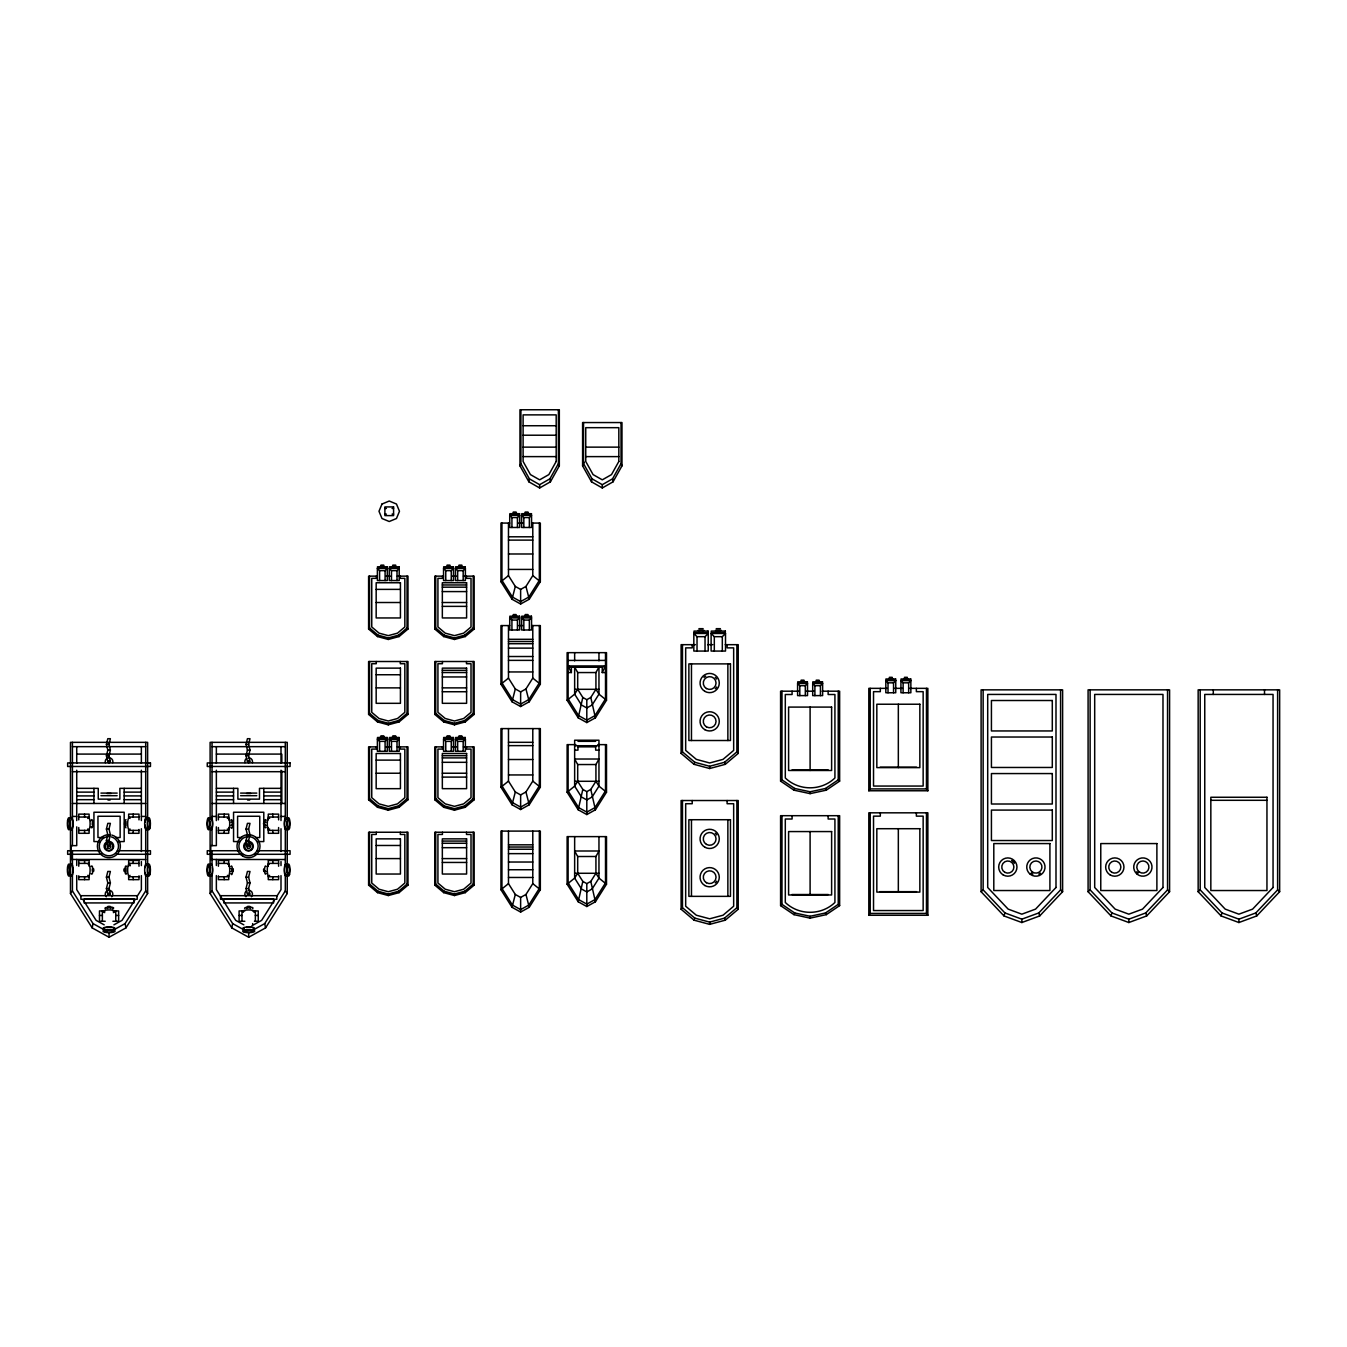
<?xml version="1.0" encoding="UTF-8"?>
<svg xmlns="http://www.w3.org/2000/svg" width="1347" height="1347" viewBox="0 0 1347 1347"><rect width="100%" height="100%" fill="white"/><g stroke="black" fill="none" stroke-linecap="round" stroke-linejoin="round"><path stroke-width="1.5" d="M92.303 824.852L92.303 822.579M92.303 871.206L92.303 868.933M93.027 869.657C93.718 865.936 94.273 873.529 93.061 870.852M231.987 870.65L230.994 871.677M528.883 481.822L519.959 465.86L519.959 409.757L559.325 409.757L559.325 465.86L550.418 481.822L539.642 487.968L528.883 481.822L529.388 478.842L520.902 463.637L520.902 409.757M591.518 481.822L582.594 465.86L582.594 422.554L621.977 422.554L621.977 465.86L613.053 481.822L602.294 487.968L591.518 481.822L592.04 478.842L583.537 463.637L583.537 422.554M574.647 667.034L574.647 694.16L581.483 705.003L586.804 707.95L592.124 705.003L598.96 694.16L598.96 667.034L574.647 667.034L577.695 672.557L577.695 689.31L582.813 697.46L578.2 717.816L586.804 722.581L595.425 717.816L606.504 700.255L606.504 652.655L567.121 652.655L567.121 700.255L578.2 717.816M606.504 792.221L598.96 786.143L595.93 781.294L595.93 764.54L598.96 759.018L574.647 759.018L577.695 764.54L577.695 781.294L582.813 789.426L578.2 809.783L586.804 814.565L595.425 809.783L606.504 792.221L606.504 744.638L597.782 744.638M606.504 884.204L598.96 878.109L595.93 873.277L595.93 856.507L598.96 851.001L574.647 851.001L577.695 856.507L577.695 873.277L582.813 881.409L578.2 901.766L586.804 906.531L595.425 901.766L606.504 884.204L606.504 836.622L567.121 836.622L567.121 884.204L578.2 901.766M147.631 874.59L147.631 893.482L125.928 927.898L109.056 937.243L92.185 927.898L93.027 923.604L72.418 890.906L72.418 874.136M287.248 874.59L287.248 893.482L265.561 927.898L248.673 937.243L231.802 927.898L232.644 923.604L212.035 890.906L212.035 874.136M531.61 523.074L540.332 523.074L540.332 581.685L529.253 599.247L520.632 604.012L512.028 599.247L515.312 586.45L508.476 575.607L508.476 523.074M531.61 625.58L540.332 625.58L540.332 684.192L529.253 701.77L520.632 706.535L512.028 701.77L515.312 688.957L508.476 678.113L508.476 625.58M512.028 804.765L500.949 787.204L500.949 728.592L540.332 728.592L540.332 787.204L529.253 804.765L520.632 809.53L512.028 804.765L515.312 791.969L508.476 781.125L508.476 728.592M512.028 907.289L500.949 889.71L500.949 831.099L540.332 831.099L540.332 889.71L529.253 907.289L520.632 912.054L512.028 907.289L515.312 894.475L508.476 883.632L508.476 831.099M124.699 870.852C123.486 873.529 124.042 865.936 124.732 869.657M231.92 824.852L230.994 825.324M265.073 822.579L266.016 822.108M106.413 744.386L107.811 738.695L110.387 738.695L108.989 744.386L110.387 750.094L108.989 755.802L110.387 761.51L107.811 761.51L106.413 755.802L107.811 750.094L106.413 744.386L108.989 744.386M106.413 829.078L107.811 823.371L110.387 823.371L108.989 829.078L110.387 834.786L108.989 840.494L110.387 846.185L107.811 846.185L106.413 840.494L107.811 834.786L106.413 829.078L108.989 829.078M106.413 877.166L107.811 871.458L110.387 871.458L108.989 877.166L110.387 882.874L108.989 888.582L110.387 894.29L107.811 894.29L106.413 888.582L107.811 882.874L106.413 877.166L108.989 877.166M246.03 744.386L247.427 738.695L250.003 738.695L248.606 744.386L250.003 750.094L248.606 755.802L250.003 761.51L247.427 761.51L246.03 755.802L247.427 750.094L246.03 744.386L248.606 744.386M246.03 829.078L247.427 823.371L250.003 823.371L248.606 829.078L250.003 834.786L248.606 840.494L250.003 846.185L247.427 846.185L246.03 840.494L247.427 834.786L246.03 829.078L248.606 829.078M246.03 877.166L247.427 871.458L250.003 871.458L248.606 877.166L250.003 882.874L248.606 888.582L250.003 894.29L247.427 894.29L246.03 888.582L247.427 882.874L246.03 877.166L248.606 877.166M1004.02 915.943L981.104 891.714L981.104 689.849L1062.615 689.849L1062.615 891.714L1039.682 915.943L1021.851 922.527L1004.02 915.943L1004.913 912.929L983.142 889.896L983.142 689.849M1111.006 915.943L1088.09 891.714L1088.09 689.849L1169.583 689.849L1169.583 891.714L1146.667 915.943L1128.837 922.527L1111.006 915.943L1111.898 912.929L1090.127 889.896L1090.127 689.849M1221.072 915.943L1198.157 891.714L1198.157 689.849L1279.65 689.849L1279.65 891.714L1256.734 915.943L1238.903 922.527L1221.072 915.943L1221.965 912.929L1200.194 889.896L1200.194 689.849M124.631 824.835L124.631 822.596M230.994 822.108L231.92 822.579M230.994 868.461L231.987 869.472M266.016 825.324L265.073 824.852M266.016 871.677L265.022 870.65M397.298 576.146L407.989 576.146L407.989 629.032L399.066 636.559L388.29 639.455L377.53 636.559L378.036 635.161L369.549 627.988L369.549 576.146M377.53 721.925L368.607 714.398L368.607 661.512L407.989 661.512L407.989 714.398L399.066 721.925L388.29 724.821L377.53 721.925L378.036 720.51L369.549 713.354L369.549 661.512M397.298 746.878L407.989 746.878L407.989 799.764L399.066 807.291L388.29 810.187L377.53 807.291L378.036 805.876L369.549 798.704L369.549 746.878M463.469 576.146L474.161 576.146L474.161 629.032L465.237 636.559L454.461 639.455L443.702 636.559L444.207 635.161L435.721 627.988L435.721 576.146M377.53 892.64L368.607 885.114L368.607 832.244L407.989 832.244L407.989 885.114L399.066 892.64L388.29 895.536L377.53 892.64L378.036 891.243L369.549 884.07L369.549 832.244M443.702 721.925L434.778 714.398L434.778 661.512L474.161 661.512L474.161 714.398L465.237 721.925L454.461 724.821L443.702 721.925L444.207 720.51L435.721 713.354L435.721 661.512M463.469 746.878L474.161 746.878L474.161 799.764L465.237 807.291L454.461 810.187L443.702 807.291L444.207 805.876L435.721 798.704L435.721 746.878M443.702 892.64L434.778 885.114L434.778 832.244L474.161 832.244L474.161 885.114L465.237 892.64L454.461 895.536L443.702 892.64L444.207 891.243L435.721 884.07L435.721 832.244M725.208 644.674L738.223 644.674L738.223 753.394L725.292 764.321L709.667 768.514L694.042 764.321L694.783 762.284L682.474 751.879L682.474 644.674M694.042 920.169L681.111 909.242L681.111 800.522L738.223 800.522L738.223 909.242L725.292 920.169L709.667 924.362L694.042 920.169L694.783 918.115L682.474 907.726L682.474 800.522M519.959 465.86L520.902 463.637M582.594 465.86L584.16 462.156M798.906 691.196L780.587 691.196L780.587 781.125L793.955 790.167L794.73 788.483L810.103 791.783L825.492 788.483L838.238 779.879L838.238 691.196M793.955 914.647L810.103 918.132L826.267 914.647L839.636 905.622L839.636 815.693L780.587 815.693L780.587 905.622L793.955 914.647L794.73 912.963L810.103 916.28L825.492 912.963L838.238 904.359L838.238 815.693M605.51 672.557L602.244 672.557L605.51 665.94L568.114 665.94L571.381 672.557L568.114 672.557M606.504 700.255L598.96 694.16L595.93 689.31L595.93 672.557L598.96 667.034M529.388 478.842L539.642 484.684L549.896 478.842L558.399 463.637L558.399 409.757M592.04 478.842L602.294 484.684L612.548 478.842L621.034 463.637L621.034 422.554M93.212 822.343L93.212 825.088M577.695 689.31L574.647 694.16L567.121 700.255M577.695 781.294L574.647 786.143L567.121 792.221L578.2 809.783M577.695 873.277L574.647 878.109L567.121 884.204M134.919 899.897L122.021 920.355L113.923 924.833M137.074 896.479L141.368 889.66L141.368 875.617M114.394 929.514L125.086 923.604L145.695 890.906L145.695 874.355M274.552 899.897L261.638 920.355L251.923 925.743M276.691 896.479L281.001 889.66L281.001 875.617M254.027 929.514L264.702 923.604L285.311 890.906L285.311 874.355M515.312 586.45L520.632 589.397L525.953 586.45L532.789 575.607L532.789 523.074M515.312 688.957L520.632 691.903L525.953 688.957L532.789 678.113L532.789 625.58M515.312 791.969L520.632 794.915L525.953 791.969L532.789 781.125L532.789 728.592M582.813 697.46L586.804 699.665L590.794 697.46L595.93 689.31M582.813 789.426L586.804 791.632L590.794 789.426L595.93 781.294M515.312 894.475L520.632 897.422L525.953 894.475L532.789 883.632L532.789 831.099M582.813 881.409L586.804 883.615L590.794 881.409L595.93 873.277M92.185 927.898L70.482 893.482L72.418 890.906M231.802 927.898L210.115 893.482L212.035 890.906M512.028 599.247L500.949 581.685L508.476 575.607M512.028 701.77L500.949 684.192L508.476 678.113M500.949 787.204L508.476 781.125M500.949 889.71L508.476 883.632M909.545 688.351L927.864 688.351L927.864 790.773L868.815 790.773L870.213 788.921L870.213 688.351M868.815 915.27L868.815 812.83L927.864 812.83L927.864 915.27L868.815 915.27L870.213 913.418L870.213 812.83M377.53 636.559L368.607 629.032L369.549 627.988M443.702 636.559L434.778 629.032L435.721 627.988M368.607 714.398L369.549 713.354M434.778 714.398L435.721 713.354M377.53 807.291L368.607 799.764L369.549 798.704M443.702 807.291L434.778 799.764L435.721 798.704M368.607 885.114L369.549 884.07M434.778 885.114L435.721 884.07M694.042 764.321L681.111 753.394L682.474 751.879M681.111 909.242L682.474 907.726M1004.913 912.929L1021.851 919.176L1038.806 912.929L1060.577 889.896L1060.577 689.849M1111.898 912.929L1128.837 919.176L1145.775 912.929L1167.546 889.896L1167.546 689.849M1221.965 912.929L1238.903 919.176L1255.842 912.929L1277.613 889.896L1277.613 689.849M385.09 580.557L385.09 570.64L387.296 568.434L377.379 568.434L377.379 580.557L387.296 580.557L387.296 568.434M397.011 580.557L397.011 570.64L399.217 568.434L389.283 568.434L389.283 580.557L399.217 580.557L399.217 568.434M451.262 580.557L451.262 570.64L453.468 568.434L443.55 568.434L443.55 580.557L453.468 580.557L453.468 568.434M463.183 580.557L463.183 570.64L465.388 568.434L455.454 568.434L455.454 580.557L465.388 580.557L465.388 568.434M517.433 527.485L517.433 517.551L519.639 515.345L509.722 515.345L509.722 527.485L519.639 527.485L519.639 515.345M529.354 527.485L529.354 517.551L531.56 515.345L521.626 515.345L521.626 527.485L531.56 527.485L531.56 515.345M385.09 751.289L385.09 741.355L387.296 739.149L377.379 739.149L377.379 751.289L387.296 751.289L387.296 739.149M517.433 629.992L517.433 620.075L519.639 617.869L509.722 617.869L509.722 629.992L519.639 629.992L519.639 617.869M397.011 751.289L397.011 741.355L399.217 739.149L389.283 739.149L389.283 751.289L399.217 751.289L399.217 739.149M529.354 629.992L529.354 620.075L531.56 617.869L521.626 617.869L521.626 629.992L531.56 629.992L531.56 617.869M451.262 751.289L451.262 741.355L453.468 739.149L443.55 739.149L443.55 751.289L453.468 751.289L453.468 739.149M463.183 751.289L463.183 741.355L465.388 739.149L455.454 739.149L455.454 751.289L465.388 751.289L465.388 739.149M705.037 651.072L705.037 636.676L708.236 633.477L693.823 633.477L693.823 651.072L708.236 651.072L708.236 633.477M722.312 651.072L722.312 636.676L725.511 633.477L711.115 633.477L711.115 651.072L725.511 651.072L725.511 633.477M805.321 695.608L805.321 685.69L807.527 683.485L797.592 683.485L797.592 695.608L807.527 695.608L807.527 683.485M820.424 695.608L820.424 685.69L822.63 683.485L812.696 683.485L812.696 695.608L822.63 695.608L822.63 683.485M893.549 692.762L893.549 682.828L895.755 680.622L885.821 680.622L885.821 692.762L895.755 692.762L895.755 680.622M908.653 692.762L908.653 682.828L910.858 680.622L900.924 680.622L900.924 692.762L910.858 692.762L910.858 680.622M780.587 781.125L781.984 779.879L781.984 691.196M780.587 905.622L781.984 904.359L781.984 815.693M981.104 891.714L983.142 889.896M1088.09 891.714L1090.127 889.896M1198.157 891.714L1200.194 889.896M378.036 635.161L388.29 637.906L398.56 635.161L407.047 627.988L407.047 576.146M444.207 635.161L454.461 637.906L464.732 635.161L473.218 627.988L473.218 576.146M378.036 720.51L388.29 723.272L398.56 720.51L407.047 713.354L407.047 661.512M444.207 720.51L454.461 723.272L464.732 720.51L473.218 713.354L473.218 661.512M378.036 805.876L388.29 808.638L398.56 805.876L407.047 798.704L407.047 746.878M444.207 805.876L454.461 808.638L464.732 805.876L473.218 798.704L473.218 746.878M378.036 891.243L388.29 894.004L398.56 891.243L407.047 884.07L407.047 832.244M444.207 891.243L454.461 894.004L464.732 891.243L473.218 884.07L473.218 832.244M694.783 762.284L709.667 766.275L724.551 762.284L736.876 751.879L736.876 644.674M694.783 918.115L709.667 922.123L724.551 918.115L736.876 907.726L736.876 800.522M793.955 790.167L810.103 793.636L826.267 790.167L839.636 781.125L839.636 691.196L822.125 691.196M111.026 908.535L109.056 907.642L107.087 908.535M250.643 908.535L248.673 907.642L246.703 908.535M125.978 821.434L125.978 825.997M125.978 867.788L125.978 872.334M605.51 665.94L602.244 667.253L571.381 667.253L568.114 665.94M523.107 425.736L556.193 425.736M523.107 435.216L556.193 435.216M523.107 447.137L556.193 447.137M585.743 447.137L618.829 447.137M523.107 456.616L556.193 456.616M585.743 456.616L618.829 456.616M384.888 508.442L386.404 508.442M392.078 508.442L393.577 508.442M513.241 512.045L516.137 512.045M525.145 512.045L528.041 512.045M512.752 513.14L516.608 513.14M524.657 513.14L528.529 513.14M384.888 514.116L386.404 514.116M392.078 514.116L393.577 514.116M509.722 515.345L511.927 517.551L517.433 517.551M521.626 515.345L523.831 517.551L529.354 517.551M509.671 523.074L500.949 523.074L500.949 581.685M518.612 523.074L522.67 523.074M508.476 536.796L532.789 536.796M508.476 540.113L532.789 540.113M508.476 553.987L532.789 553.987M380.898 565.117L383.794 565.117M392.802 565.117L395.698 565.117M447.069 565.117L449.965 565.117M458.973 565.117L461.869 565.117M380.41 566.228L384.265 566.228M392.331 566.228L396.186 566.228M446.581 566.228L450.437 566.228M458.485 566.228L462.358 566.228M508.476 569.427L532.789 569.427M377.379 568.434L379.585 570.64L385.09 570.64M389.283 568.434L391.489 570.64L397.011 570.64M443.55 568.434L445.756 570.64L451.262 570.64M455.454 568.434L457.66 570.64L463.183 570.64M377.295 576.146L368.607 576.146L368.607 629.032M386.286 576.146L390.293 576.146M443.466 576.146L434.778 576.146L434.778 629.032M452.457 576.146L456.465 576.146M442.338 584.968L466.601 584.968M442.338 587.174L466.601 587.174M376.167 589.38L400.429 589.38M442.338 591.586L466.601 591.586M376.167 602.513L400.429 602.513M442.338 602.513L466.601 602.513M442.338 606.369L466.601 606.369M513.241 614.552L516.137 614.552M525.145 614.552L528.041 614.552M512.752 615.663L516.608 615.663M524.657 615.663L528.529 615.663M509.722 617.869L511.927 620.075L517.433 620.075M521.626 617.869L523.831 620.075L529.354 620.075M509.671 625.58L500.949 625.58L500.949 684.192M518.612 625.58L522.67 625.58M698.925 628.679L703.134 628.679M716.217 628.679L720.409 628.679M698.234 630.278L703.824 630.278M715.51 630.278L721.116 630.278M693.823 633.477L697.022 636.676L705.037 636.676M711.115 633.477L714.314 636.676L722.312 636.676M508.476 639.303L532.789 639.303M508.476 641.509L532.789 641.509M508.476 643.714L532.789 643.714M695.389 644.674L681.111 644.674L681.111 753.394M707.63 644.674L712.782 644.674M508.476 648.126L532.789 648.126M508.476 656.511L532.789 656.511M508.476 660.367L532.789 660.367M568.114 660.417L605.51 660.417M568.114 667.034L571.381 667.034L571.381 672.557M442.338 670.335L466.601 670.335M508.476 671.951L532.789 671.951M442.338 672.54L466.601 672.54M577.695 672.557L595.93 672.557M376.167 674.746L400.429 674.746M442.338 676.952L466.601 676.952M889.34 677.322L892.236 677.322M904.443 677.322L907.339 677.322M888.852 678.417L892.707 678.417M903.972 678.417L907.827 678.417M801.111 680.168L804.007 680.168M816.215 680.168L819.111 680.168M800.623 681.279L804.479 681.279M815.743 681.279L819.599 681.279M885.821 680.622L888.027 682.828L893.549 682.828M900.924 680.622L903.13 682.828L908.653 682.828M797.592 683.485L799.798 685.69L805.321 685.69M812.696 683.485L814.901 685.69L820.424 685.69M376.167 687.879L400.429 687.879M442.338 687.879L466.601 687.879M887.134 688.351L868.815 688.351L868.815 790.773M894.256 688.351L902.423 688.351M574.647 689.31L598.96 689.31M806.028 691.196L814.11 691.196M442.338 691.735L466.601 691.735M380.898 735.849L383.794 735.849M392.802 735.849L395.698 735.849M447.069 735.849L449.965 735.849M458.973 735.849L461.869 735.849M380.41 736.944L384.265 736.944M392.331 736.944L396.186 736.944M446.581 736.944L450.437 736.944M458.485 736.944L462.358 736.944M377.379 739.149L379.585 741.355L385.09 741.355M389.283 739.149L391.489 741.355L397.011 741.355M443.55 739.149L445.756 741.355L451.262 741.355M455.454 739.149L457.66 741.355L463.183 741.355M577.964 741.321L595.66 741.321M508.476 742.315L532.789 742.315M575.842 744.638L567.121 744.638L567.121 792.221M508.476 745.632L532.789 745.632M574.647 745.733L598.96 745.733M72.418 746.659L145.695 746.659M212.035 746.659L285.311 746.659M577.964 746.844L595.66 746.844M377.295 746.878L368.607 746.878L368.607 799.764M386.286 746.878L390.293 746.878M443.466 746.878L434.778 746.878L434.778 799.764M452.457 746.878L456.465 746.878M107.811 750.094L110.387 750.094M247.427 750.094L250.003 750.094M574.647 750.144L577.964 750.144L577.964 746.474M598.96 750.144L595.66 750.144L595.66 746.474M76.728 754.084L141.368 754.084M216.362 754.084L281.001 754.084M106.413 755.802L108.989 755.802M246.03 755.802L248.606 755.802M442.338 755.701L466.601 755.701M442.338 757.906L466.601 757.906M508.476 759.506L532.789 759.506M376.167 760.112L400.429 760.112M442.338 762.318L466.601 762.318M577.695 764.54L595.93 764.54M880.147 767.184L916.532 767.184M791.918 770.029L828.304 770.029M72.418 771.696L145.695 771.696M212.035 771.696L285.311 771.696M376.167 773.229L400.429 773.229M442.338 773.229L466.601 773.229M508.476 774.946L532.789 774.946M442.338 777.101L466.601 777.101M574.647 781.294L598.96 781.294M76.728 788.349L98.247 788.349L98.247 799.141L119.866 799.141L119.866 788.349L141.368 788.349M216.362 788.349L237.88 788.349L237.88 799.141L259.483 799.141L259.483 788.349L281.001 788.349M870.213 788.921L926.467 788.921L927.864 790.773M76.728 792.12L93.936 792.12M124.177 792.12L141.368 792.12M216.362 792.12L233.553 792.12M263.793 792.12L281.001 792.12M100.958 793.097L117.155 793.097M240.574 793.097L256.772 793.097M106.952 793.467L111.144 793.467M246.585 793.467L250.778 793.467M76.728 795.909L93.936 795.909M100.958 795.69L117.155 795.69M124.177 795.909L141.368 795.909M216.362 795.909L233.553 795.909M240.574 795.69L256.772 795.69M263.793 795.909L281.001 795.909M76.728 799.68L93.936 799.68M124.177 799.68L141.368 799.68M216.362 799.68L233.553 799.68M263.793 799.68L281.001 799.68M107.979 800.017L110.134 800.017M247.595 800.017L249.751 800.017M1210.835 800.303L1266.955 800.303M72.418 803.469L145.695 803.469M212.035 803.469L285.311 803.469M72.418 816.434L76.728 816.434M141.368 816.434L145.695 816.434M212.035 816.434L216.362 816.434M281.001 816.434L285.311 816.434M78.766 817.04L89.104 817.04M128.655 817.04L138.994 817.04M218.399 817.04L228.737 817.04M268.272 817.04L278.61 817.04M78.766 830.392L89.104 830.392M128.655 830.392L138.994 830.392M218.399 830.392L228.737 830.392M268.272 830.392L278.61 830.392M107.811 834.786L110.387 834.786M247.427 834.786L250.003 834.786M104.022 837.531L97.961 837.531L97.961 816.265L120.136 816.265L120.136 837.531L116.111 837.531M241.618 837.531L237.594 837.531L237.594 816.265L259.769 816.265L259.769 837.531L255.728 837.531M106.413 840.494L108.989 840.494M246.03 840.494L248.606 840.494M442.338 841.067L466.601 841.067M99.981 841.572L93.936 841.572L93.936 812.241L124.177 812.241L124.177 841.572L118.132 841.572M239.598 841.572L233.553 841.572L233.553 812.241L263.793 812.241L263.793 841.572L257.748 841.572M442.338 843.273L466.601 843.273M508.476 844.822L532.789 844.822M376.167 845.478L400.429 845.478M508.476 847.027L532.789 847.027M442.338 847.684L466.601 847.684M508.476 849.233L532.789 849.233M99.627 850.732L67.653 850.732L67.653 854.301L101.732 854.234M117.341 850.732L150.46 850.732L150.46 854.301L116.381 854.234M239.261 850.732L207.27 850.732L207.27 854.301L242.46 854.301M256.957 850.732L290.076 850.732L290.076 854.301L254.886 854.301M508.476 853.644L532.789 853.644M577.695 856.507L595.93 856.507M376.167 858.595L400.429 858.595M442.338 858.595L466.601 858.595M145.695 859.521L71.122 859.453L71.122 845.63L76.728 845.63L76.728 826.856M285.311 859.521L210.755 859.453L210.755 845.63L216.362 845.63L216.362 826.856M508.476 862.029L532.789 862.029M442.338 862.45L466.601 862.45M78.766 863.393L89.104 863.393M128.655 863.393L138.994 863.393M218.399 863.393L228.737 863.393M268.272 863.393L278.61 863.393M508.476 869.741L532.789 869.741M574.647 873.277L598.96 873.277M78.766 876.745L89.104 876.745M128.655 876.745L138.994 876.745M218.399 876.745L228.737 876.745M268.272 876.745L278.61 876.745M508.476 877.469L532.789 877.469M107.811 882.874L110.387 882.874M247.427 882.874L250.003 882.874M106.413 888.582L108.989 888.582M246.03 888.582L248.606 888.582M880.147 891.663L916.532 891.663M791.918 894.526L828.304 894.526M105.218 910.926L99.476 910.926L99.476 921.264L105.218 921.264M112.895 910.926L118.637 910.926L118.637 921.264L112.895 921.264M244.851 910.926L239.093 910.926L239.093 921.264L244.851 921.264M252.512 910.926L258.254 910.926L258.254 921.264L254.431 921.264M870.213 913.418L926.467 913.418L927.864 915.27M99.476 915.455L102.372 915.455M115.741 915.455L118.637 915.455M239.093 915.455L241.989 915.455M255.358 915.455L258.254 915.455M243.807 924.833L235.708 920.355L216.362 889.66L216.362 875.567M232.644 923.604L243.336 929.514M104.19 924.833L96.092 920.355L83.177 899.897M93.027 923.604L103.702 929.514M781.984 779.879L794.73 788.483M781.984 904.359L794.73 912.963M532.789 575.607L540.332 581.685M532.789 678.113L540.332 684.192M532.789 781.125L540.332 787.204M532.789 883.632L540.332 889.71M1277.613 889.896L1279.65 891.714M1167.546 889.896L1169.583 891.714M1060.577 889.896L1062.615 891.714M838.238 779.879L839.636 781.125M838.238 904.359L839.636 905.622M736.876 751.879L738.223 753.394M736.876 907.726L738.223 909.242M473.218 627.988L474.161 629.032M407.047 627.988L407.989 629.032M473.218 713.354L474.161 714.398M407.047 713.354L407.989 714.398M473.218 798.704L474.161 799.764M407.047 798.704L407.989 799.764M473.218 884.07L474.161 885.114M407.047 884.07L407.989 885.114M285.311 890.906L287.248 893.482M145.695 890.906L147.631 893.482M81.039 896.479L76.728 889.66L76.728 875.567M825.492 788.483L826.267 790.167M825.492 912.963L826.267 914.647M621.034 463.637L621.977 465.86M558.399 463.637L559.325 465.86M724.551 762.284L725.292 764.321M724.551 918.115L725.292 920.169M464.732 635.161L465.237 636.559M464.732 720.51L465.237 721.925M464.732 805.876L465.237 807.291M398.56 635.161L399.066 636.559M464.732 891.243L465.237 892.64M398.56 720.51L399.066 721.925M398.56 805.876L399.066 807.291M398.56 891.243L399.066 892.64M1255.842 912.929L1256.734 915.943M1145.775 912.929L1146.667 915.943M1038.806 912.929L1039.682 915.943M525.953 586.45L529.253 599.247M525.953 688.957L529.253 701.77M525.953 791.969L529.253 804.765M525.953 894.475L529.253 907.289M595.425 717.816L590.794 697.46M595.425 809.783L590.794 789.426M595.425 901.766L590.794 881.409M264.702 923.604L265.561 927.898M125.086 923.604L125.928 927.898M612.548 478.842L613.053 481.822M549.896 478.842L550.418 481.822M1264.513 689.849L1264.513 694.429M1238.903 919.176L1238.903 922.527M1213.293 689.849L1213.293 694.429M1128.837 919.176L1128.837 922.527M1021.851 919.176L1021.851 922.527M926.467 688.351L926.467 788.921M926.467 812.83L926.467 913.418M916.364 688.351L916.364 691.651L923.15 691.651L923.15 786.059L873.529 786.059L873.529 691.651L880.315 691.651L880.315 688.351M916.364 812.83L916.364 816.147L923.15 816.147L923.15 910.555L873.529 910.555L873.529 816.147L880.315 816.147L880.315 812.83M907.103 678.972L907.103 680.067M906.565 678.972L906.565 680.067M905.218 678.972L905.218 680.067M904.679 678.972L904.679 680.067M903.13 682.828L903.13 692.762M898.331 704.228L898.331 767.622M898.331 828.708L898.331 892.101M892 678.972L892 680.067M891.461 678.972L891.461 680.067M889.576 678.972L889.576 680.067M888.027 682.828L888.027 692.762M828.136 691.196L828.136 694.513L834.921 694.513L834.921 777.977C821.316 791.093 798.906 791.093 785.301 777.977L785.301 694.513L792.087 694.513L792.087 691.196M828.136 815.693L828.136 819.01L834.921 819.01L834.921 902.473C821.316 915.573 798.906 915.573 785.301 902.473L785.301 819.01L792.087 819.01L792.087 815.693M818.875 681.835L818.875 682.929M818.336 681.835L818.336 682.929M816.45 681.835L816.45 682.929M814.901 685.69L814.901 695.608M810.103 707.091L810.103 770.484M810.103 791.783L810.103 793.636M810.103 831.57L810.103 894.964M810.103 916.28L810.103 918.132M803.772 681.835L803.772 682.929M801.886 681.835L801.886 682.929M801.347 681.835L801.347 682.929M799.798 685.69L799.798 695.608M727.868 663.886L727.868 740.513M727.868 819.717L727.868 896.361M727.111 644.674L727.111 647.873L733.66 647.873L733.66 750.397L723.036 759.371L709.667 762.974L696.315 759.371L685.674 750.397L685.674 647.873L692.223 647.873L692.223 644.674M727.111 800.522L727.111 803.721L733.66 803.721L733.66 906.228L723.036 915.219L709.667 918.806L696.315 915.219L685.674 906.228L685.674 803.721L692.223 803.721L692.223 800.522M720.073 631.086L720.073 632.686M719.281 631.086L719.281 632.686M716.553 631.086L716.553 632.686M714.314 636.676L714.314 651.072M709.667 766.275L709.667 768.514M709.667 922.123L709.667 924.362M702.78 631.086L702.78 632.686M699.261 631.086L699.261 632.686M697.022 636.676L697.022 651.072M691.466 663.886L691.466 740.513M691.466 819.717L691.466 896.361M605.51 652.655L605.51 698.925L594.987 715.611L586.804 720.157L578.621 715.611L568.114 698.925L568.114 652.655M605.51 744.638L605.51 790.908L594.987 807.594L586.804 812.123L578.621 807.594L568.114 790.908L568.114 744.638M605.51 836.622L605.51 882.891L594.987 899.577L586.804 904.106L578.621 899.577L568.114 882.891L568.114 836.622M602.294 484.684L602.294 487.968M602.244 667.034L602.244 672.557M598.96 652.655L598.96 660.872M598.96 836.622L598.96 878.109L592.124 888.969L586.804 891.916L581.483 888.969L574.647 878.109L574.647 836.622M586.804 699.665L586.804 722.581M586.804 791.632L586.804 814.565M586.804 883.615L586.804 906.531M574.647 652.655L574.647 660.872M539.642 484.684L539.642 487.968M539.339 523.074L539.339 580.372L528.815 597.058L520.632 601.587L512.449 597.058L501.943 580.372L501.943 523.074M539.339 625.58L539.339 682.878L528.815 699.564L520.632 704.094L512.449 699.564L501.943 682.878L501.943 625.58M539.339 728.592L539.339 785.89L528.815 802.576L520.632 807.106L512.449 802.576L501.943 785.89L501.943 728.592M539.339 831.099L539.339 888.397L528.815 905.083L520.632 909.612L512.449 905.083L501.943 888.397L501.943 831.099M527.805 513.695L527.805 514.807M527.805 616.202L527.805 617.313M527.266 513.695L527.266 514.807M527.266 616.202L527.266 617.313M525.919 513.695L525.919 514.807M525.919 616.202L525.919 617.313M525.381 513.695L525.381 514.807M525.381 616.202L525.381 617.313M523.831 517.551L523.831 527.485M523.831 620.075L523.831 629.992M520.632 589.397L520.632 604.012M520.632 691.903L520.632 706.535M520.632 794.915L520.632 809.53M520.632 897.422L520.632 912.054M515.901 513.695L515.901 514.807M515.901 616.202L515.901 617.313M515.362 513.695L515.362 514.807M515.362 616.202L515.362 617.313M514.015 513.695L514.015 514.807M514.015 616.202L514.015 617.313M513.476 513.695L513.476 514.807M513.476 616.202L513.476 617.313M511.927 517.551L511.927 527.485M511.927 620.075L511.927 629.992M466.483 576.146L466.483 578.351L471.012 578.351L471.012 626.961L463.671 633.157L454.461 635.632L445.251 633.157L437.927 626.961L437.927 578.351L442.439 578.351L442.439 576.146M466.483 661.512L466.483 663.717L471.012 663.717L471.012 712.327L463.671 718.507L454.461 720.999L445.251 718.507L437.927 712.327L437.927 663.717L442.439 663.717L442.439 661.512M466.483 746.878L466.483 749.084L471.012 749.084L471.012 797.677L463.671 803.873L454.461 806.348L445.251 803.873L437.927 797.677L437.927 749.084L442.439 749.084L442.439 746.878M466.483 832.244L466.483 834.45L471.012 834.45L471.012 883.043L463.671 889.239L454.461 891.714L445.251 889.239L437.927 883.043L437.927 834.45L442.439 834.45L442.439 832.244M461.634 566.784L461.634 567.878M461.634 737.499L461.634 738.611M461.095 566.784L461.095 567.878M461.095 737.499L461.095 738.611M459.748 566.784L459.748 567.878M459.748 737.499L459.748 738.611M459.209 566.784L459.209 567.878M459.209 737.499L459.209 738.611M457.66 570.64L457.66 580.557M457.66 741.355L457.66 751.289M454.461 637.906L454.461 639.455M454.461 723.272L454.461 724.821M454.461 808.638L454.461 810.187M454.461 894.004L454.461 895.536M449.73 566.784L449.73 567.878M449.73 737.499L449.73 738.611M449.191 566.784L449.191 567.878M449.191 737.499L449.191 738.611M447.844 566.784L447.844 567.878M447.844 737.499L447.844 738.611M447.305 566.784L447.305 567.878M447.305 737.499L447.305 738.611M445.756 570.64L445.756 580.557M445.756 741.355L445.756 751.289M400.312 576.146L400.312 578.351L404.841 578.351L404.841 626.961L397.5 633.157L388.29 635.632L379.079 633.157L371.755 626.961L371.755 578.351L376.268 578.351L376.268 576.146M400.312 661.512L400.312 663.717L404.841 663.717L404.841 712.327L397.5 718.507L388.29 720.999L379.079 718.507L371.755 712.327L371.755 663.717L376.268 663.717L376.268 661.512M400.312 746.878L400.312 749.084L404.841 749.084L404.841 797.677L397.5 803.873L388.29 806.348L379.079 803.873L371.755 797.677L371.755 749.084L376.268 749.084L376.268 746.878M400.312 832.244L400.312 834.45L404.841 834.45L404.841 883.043L397.5 889.239L388.29 891.714L379.079 889.239L371.755 883.043L371.755 834.45L376.268 834.45L376.268 832.244M395.462 566.784L395.462 567.878M395.462 737.499L395.462 738.611M394.924 566.784L394.924 567.878M394.924 737.499L394.924 738.611M393.577 566.784L393.577 567.878M393.577 737.499L393.577 738.611M393.038 566.784L393.038 567.878M393.038 737.499L393.038 738.611M391.489 570.64L391.489 580.557M391.489 741.355L391.489 751.289M388.29 637.906L388.29 639.455M388.29 723.272L388.29 724.821M388.29 808.638L388.29 810.187M388.29 894.004L388.29 895.536M383.558 566.784L383.558 567.878M383.558 737.499L383.558 738.611M383.019 566.784L383.019 567.878M383.019 737.499L383.019 738.611M381.672 566.784L381.672 567.878M381.672 737.499L381.672 738.611M381.134 566.784L381.134 567.878M381.134 737.499L381.134 738.611M379.585 570.64L379.585 580.557M379.585 741.355L379.585 751.289M287.248 817.915L287.248 742.349L210.115 742.349L210.115 817.915M287.248 828.405L287.248 864.101M285.311 742.349L285.311 820.576M285.311 826.772L285.311 866.087M281.826 754.168L281.826 762.52M281.826 770.871L281.826 803.469M281.001 746.659L281.001 763.345M281.001 770.215L281.001 820.542M281.001 828.742L281.001 851.523M281.001 861.575L281.001 865.582M278.61 819.885L278.61 814.127L268.272 814.127L268.272 819.885M278.61 827.546L278.61 833.305L268.272 833.305L268.272 827.546M278.61 866.239L278.61 860.48L268.272 860.48L268.272 866.239M278.61 875.819L278.61 879.642L268.272 879.642L268.272 875.819M272.801 814.127L272.801 817.04M272.801 830.392L272.801 833.305M272.801 860.48L272.801 863.393M272.801 876.745L272.801 879.642M263.793 788.349L263.793 803.469M255.358 910.926L255.358 921.264M248.673 932.478L248.673 937.243M241.989 910.926L241.989 921.264M233.553 788.349L233.553 803.469M228.737 819.885L228.737 814.127L218.399 814.127L218.399 819.885M228.737 827.546L228.737 833.305L218.399 833.305L218.399 827.546M228.737 866.239L228.737 860.48L218.399 860.48L218.399 866.239M228.737 875.819L228.737 879.642L218.399 879.642L218.399 875.819M224.191 814.127L224.191 817.04M224.191 830.392L224.191 833.305M224.191 860.48L224.191 863.393M224.191 876.745L224.191 879.642M216.362 746.659L216.362 763.345M216.362 770.215L216.362 820.609M216.362 859.453L216.362 865.498M212.035 742.349L212.035 820.609M212.035 826.856L212.035 845.63M212.035 850.732L212.035 865.734M210.115 828.405L210.115 864.101M210.115 874.59L210.115 893.482M147.631 817.915L147.631 742.349L70.482 742.349L70.482 817.915M147.631 828.405L147.631 864.101M145.695 742.349L145.695 820.576M145.695 826.772L145.695 866.087M141.368 746.659L141.368 763.345M141.368 770.215L141.368 820.542M141.368 828.742L141.368 851.523M141.368 861.575L141.368 865.582M138.994 819.885L138.994 814.127L128.655 814.127L128.655 817.966M138.994 829.466L138.994 833.305L128.655 833.305L128.655 829.466M138.994 866.239L138.994 860.48L128.655 860.48L128.655 866.239M138.994 875.819L138.994 879.642L128.655 879.642L128.655 875.819M133.185 814.127L133.185 817.04M133.185 830.392L133.185 833.305M133.185 860.48L133.185 863.393M133.185 876.745L133.185 879.642M124.177 788.349L124.177 803.469M115.741 910.926L115.741 921.264M109.056 932.478L109.056 937.243M102.372 910.926L102.372 921.264M93.936 788.349L93.936 803.469M89.104 817.966L89.104 814.127L78.766 814.127L78.766 819.885M89.104 829.466L89.104 833.305L78.766 833.305L78.766 827.546M89.104 866.239L89.104 860.48L78.766 860.48L78.766 866.239M89.104 875.819L89.104 879.642L78.766 879.642L78.766 875.819M84.575 814.127L84.575 817.04M84.575 830.392L84.575 833.305M84.575 860.48L84.575 863.393M84.575 876.745L84.575 879.642M76.728 746.659L76.728 763.345M76.728 770.215L76.728 820.609M76.728 859.453L76.728 865.498M72.418 742.349L72.418 820.609M72.418 826.856L72.418 845.63M72.418 850.732L72.418 865.734M70.482 828.405L70.482 864.101M70.482 874.59L70.482 893.482M716.604 687.037A7.998 7.998 0 0 1 715.324 688.704M704.01 677.389A7.998 7.998 0 0 1 705.676 676.11M715.324 677.389A7.998 7.998 0 0 1 716.604 679.04M716.604 881.207A7.998 7.998 0 0 1 715.324 882.857M715.324 833.221A7.998 7.998 0 0 1 716.604 834.887M248.673 890.266A3.839 3.839 0 0 1 251.384 896.799M245.962 896.799A3.839 3.839 0 0 1 246.754 890.771M248.505 841.37A4.816 4.816 0 0 1 252.866 848.223A4.816 4.816 0 0 1 244.817 849.284A4.816 4.816 0 0 1 247.259 841.538M248.673 757.822A3.839 3.839 0 0 1 252.377 762.655M244.969 762.655A3.839 3.839 0 0 1 246.754 758.344M248.673 842.868A3.839 3.839 0 0 1 252.276 848.004A3.839 3.839 0 0 1 246.215 849.637A3.839 3.839 0 0 1 246.754 843.374M210.368 818.437A6.095 1.583 -90 0 1 212.742 823.707A6.095 1.583 -90 0 1 210.368 828.994M210.822 819.01A4.883 1.263 -90 0 1 211.782 819.498M212.254 821.283A4.883 1.263 -90 0 1 212.254 826.149M211.782 827.934A4.883 1.263 -90 0 1 210.822 828.422M209.93 824.97A4.883 1.263 -90 0 1 209.93 822.445M230.893 820.188A4.058 1.044 -90 0 1 232.459 823.707C233.654 828.506 233.486 818.993 232.627 823.707A4.058 1.044 -90 0 1 230.893 827.243M227.357 818.437A6.095 1.583 -90 0 1 229.731 823.707A6.095 1.583 -90 0 1 227.357 828.994M210.755 864.168A6.095 1.583 -90 0 1 212.725 870.869A6.095 1.583 -90 0 1 210.368 875.348M212.254 867.62A4.883 1.263 -90 0 1 212.254 872.502M212.051 873.513A4.883 1.263 -90 0 1 210.822 874.775M210.065 872.502A4.883 1.263 -90 0 1 210.267 866.609M210.822 865.346A4.883 1.263 -90 0 1 211.479 865.346M230.893 866.542A4.058 1.044 -90 0 1 232.459 870.061C233.671 874.843 233.418 865.346 232.627 870.061A4.058 1.044 -90 0 1 230.893 873.58M227.744 864.168A6.095 1.583 -90 0 1 229.714 870.869A6.095 1.583 -90 0 1 227.357 875.348M243.403 929.278A6.095 1.583 0 0 1 248.673 926.921A6.095 1.583 0 0 1 253.96 929.278M249.936 929.716A4.883 1.263 0 0 1 248.673 929.75M243.959 928.824A4.883 1.263 0 0 1 244.447 927.864M246.232 927.409A4.883 1.263 0 0 1 251.114 927.409M252.899 927.864A4.883 1.263 0 0 1 253.388 928.824M252.579 923.571A4.041 1.044 0 0 1 252.579 924.109M244.75 908.518A4.058 1.044 0 0 1 248.673 907.188C253.489 905.975 243.891 906.228 248.673 907.019A4.058 1.044 0 0 1 252.596 908.518M243.403 912.289A6.095 1.583 0 0 1 248.673 909.915A6.095 1.583 0 0 1 253.96 912.289M286.642 828.994A6.095 1.583 -90 0 1 284.268 823.707A6.095 1.583 -90 0 1 286.642 818.437M287.063 822.445A4.883 1.263 -90 0 1 287.063 824.97M286.17 828.422A4.883 1.263 -90 0 1 285.21 827.934M284.958 827.159A4.883 1.263 -90 0 1 284.958 820.272M285.21 819.498A4.883 1.263 -90 0 1 286.17 819.01M266.117 827.243A4.058 1.044 -90 0 1 264.534 823.707A4.058 1.044 -90 0 1 266.117 820.188M269.636 828.994A6.095 1.583 -90 0 1 267.278 823.707A6.095 1.583 -90 0 1 269.636 818.437M286.642 875.348A6.095 1.583 -90 0 1 284.284 870.869A6.095 1.583 -90 0 1 286.254 864.168M286.743 866.609A4.883 1.263 -90 0 1 286.945 872.502M286.17 874.775A4.883 1.263 -90 0 1 284.756 872.502A4.883 1.263 -90 0 1 284.958 866.609M285.513 865.346A4.883 1.263 -90 0 1 286.17 865.346M266.117 873.58A4.058 1.044 -90 0 1 264.534 870.061A4.058 1.044 -90 0 1 266.117 866.542M269.636 875.348A6.095 1.583 -90 0 1 267.278 870.869A6.095 1.583 -90 0 1 269.265 864.168M1040.49 873.125A7.611 7.611 0 0 1 1038.756 874.102M1032.93 874.068A7.611 7.611 0 0 1 1031.213 873.058M1011.631 860.464A7.611 7.611 0 0 1 1014.426 863.242M1138.198 873.058A7.611 7.611 0 0 1 1136.801 871.644M108.063 890.384A3.839 3.839 0 0 1 111.767 896.799M106.346 896.799A3.839 3.839 0 0 1 107.137 890.771M111.852 835.073A11.5 11.5 0 0 1 117.694 853.577A11.5 11.5 0 0 1 98.466 851.035A11.5 11.5 0 0 1 108.888 834.685M111.38 836.891A9.631 9.631 0 0 1 116.263 852.365A9.631 9.631 0 0 1 100.149 850.243A9.631 9.631 0 0 1 108.888 836.554M108.888 841.37A4.816 4.816 0 0 1 113.249 848.223A4.816 4.816 0 0 1 105.201 849.284A4.816 4.816 0 0 1 107.642 841.538M105.352 762.655A3.839 3.839 0 0 1 109.056 757.822A3.839 3.839 0 0 1 112.761 762.655M70.751 864.791A6.095 1.583 -90 0 1 73.108 870.061A6.095 1.583 -90 0 1 70.751 875.348M72.166 865.835A4.883 1.263 -90 0 1 72.166 874.287M70.448 872.502A4.883 1.263 -90 0 1 70.65 866.609M71.206 865.346A4.883 1.263 -90 0 1 71.862 865.346M91.259 866.542A4.058 1.044 -90 0 1 92.842 870.061A4.058 1.044 -90 0 1 91.259 873.58M88.127 864.168A6.095 1.583 -90 0 1 90.097 870.869A6.095 1.583 -90 0 1 87.74 875.348M70.751 818.437A6.095 1.583 -90 0 1 73.108 823.707A6.095 1.583 -90 0 1 70.751 828.994M72.166 819.498A4.883 1.263 -90 0 1 72.166 827.934M70.313 824.97A4.883 1.263 -90 0 1 70.313 822.445M91.04 820.845A4.058 1.044 -90 0 1 92.539 820.845A4.058 1.044 -90 0 1 92.539 826.587A4.058 1.044 -90 0 1 91.04 826.587M87.74 818.437A6.095 1.583 -90 0 1 90.114 823.707A6.095 1.583 -90 0 1 87.74 828.994M147.008 828.994A6.095 1.583 -90 0 1 144.651 823.707A6.095 1.583 -90 0 1 147.008 818.437M146.217 828.59A4.883 1.263 -90 0 1 145.005 824.97M145.005 822.445A4.883 1.263 -90 0 1 146.217 818.841M125.978 827.782A4.058 1.044 -90 0 1 124.917 823.707A4.058 1.044 -90 0 1 125.978 819.65M130.019 828.994A6.095 1.583 -90 0 1 127.645 823.707A6.095 1.583 -90 0 1 130.019 818.437M103.163 928.908A6.095 1.583 0 0 1 110.639 926.972A6.095 1.583 0 0 1 113.367 929.615M111.498 929.582A4.883 1.263 0 0 1 109.056 929.75M107.794 929.716A4.883 1.263 0 0 1 106.615 929.582M104.342 928.824A4.883 1.263 0 0 1 105.605 927.595M106.615 927.409A4.883 1.263 0 0 1 111.498 927.409M112.508 927.595A4.883 1.263 0 0 1 113.771 928.824M104.746 912.609A6.095 1.583 0 0 1 104.746 910.387A6.095 1.583 0 0 1 113.367 910.387A6.095 1.583 0 0 1 113.367 912.609M105.537 908.77A4.058 1.044 0 0 1 109.056 907.188C113.822 905.992 104.275 906.211 109.056 907.019A4.058 1.044 0 0 1 112.576 908.77M147.008 875.348A6.095 1.583 -90 0 1 144.668 870.869A6.095 1.583 -90 0 1 146.638 864.168M146.217 874.944A4.883 1.263 -90 0 1 145.139 872.502M145.139 867.62A4.883 1.263 -90 0 1 146.217 865.195M130.019 875.348A6.095 1.583 -90 0 1 127.931 873.563A6.095 1.583 -90 0 1 128.218 865.397A6.095 1.583 -90 0 1 130.339 865.751M126.5 873.58A4.058 1.044 -90 0 1 124.917 870.061A4.058 1.044 -90 0 1 126.5 866.542M263.574 823.303C263.894 828.792 264.938 819.734 263.574 823.303M263.574 869.657C263.928 875.146 264.888 866.104 263.574 869.657M107.945 761.358C109.36 765.753 111.363 758.26 107.945 761.358M107.945 893.802C109.36 898.18 111.363 890.687 107.945 893.802M247.562 761.358C248.976 765.753 250.98 758.26 247.562 761.358M247.562 893.802C248.976 898.18 250.98 890.687 247.562 893.802M381.992 504.031L378.995 511.271L381.992 518.511L389.232 521.508L396.473 518.511L399.47 511.271L396.473 504.031L389.232 501.033L381.992 504.031M556.193 461.465L548.852 474.599L539.642 479.835L530.432 474.599L523.107 461.465L523.107 414.876L556.193 414.876L556.193 461.465M618.829 461.465L611.504 474.599L602.294 479.835L593.084 474.599L585.743 461.465L585.743 427.673L618.829 427.673L618.829 461.465M598.96 786.143L592.124 796.986L586.804 799.933L581.483 796.986L574.647 786.143L574.647 740.227L598.96 740.227L598.96 786.143M1055.997 887.488L1035.557 909.124L1021.851 914.175L1008.162 909.124L987.705 887.488L987.705 694.429L1055.997 694.429L1055.997 887.488M1162.983 887.488L1142.542 909.124L1128.837 914.175L1115.131 909.124L1094.69 887.488L1094.69 694.429L1162.983 694.429L1162.983 887.488M1273.05 887.488L1252.609 909.124L1238.903 914.175L1225.198 909.124L1204.757 887.488L1204.757 694.429L1273.05 694.429L1273.05 887.488M393.577 506.927L384.888 506.927L384.888 515.615L393.577 515.615L393.577 506.927M519.538 513.695L509.84 513.695L509.84 514.807L519.538 514.807L519.538 513.695M531.442 513.695L521.744 513.695L521.744 514.807L531.442 514.807L531.442 513.695M387.195 566.784L377.497 566.784L377.497 567.878L387.195 567.878L387.195 566.784M399.099 566.784L389.401 566.784L389.401 567.878L399.099 567.878L399.099 566.784M453.367 566.784L443.668 566.784L443.668 567.878L453.367 567.878L453.367 566.784M465.271 566.784L455.572 566.784L455.572 567.878L465.271 567.878L465.271 566.784M400.429 582.763L376.167 582.763L376.167 617.953L400.429 617.953L400.429 582.763M466.601 582.763L442.338 582.763L442.338 617.953L466.601 617.953L466.601 582.763M519.538 616.202L509.84 616.202L509.84 617.313L519.538 617.313L519.538 616.202M531.442 616.202L521.744 616.202L521.744 617.313L531.442 617.313L531.442 616.202M708.067 631.086L693.991 631.086L693.991 632.686L708.067 632.686L708.067 631.086M725.343 631.086L711.267 631.086L711.267 632.686L725.343 632.686L725.343 631.086M730.461 663.886L688.873 663.886L688.873 740.513L730.461 740.513L730.461 663.886M400.429 668.129L376.167 668.129L376.167 703.319L400.429 703.319L400.429 668.129M466.601 668.129L442.338 668.129L442.338 703.319L466.601 703.319L466.601 668.129M895.637 678.972L885.939 678.972L885.939 680.067L895.637 680.067L895.637 678.972M910.74 678.972L901.042 678.972L901.042 680.067L910.74 680.067L910.74 678.972M807.409 681.835L797.71 681.835L797.71 682.929L807.409 682.929L807.409 681.835M822.512 681.835L812.813 681.835L812.813 682.929L822.512 682.929L822.512 681.835M1052.293 700.507L991.426 700.507L991.426 730.95L1052.293 730.95L1052.293 700.507M919.849 704.228L876.83 704.228L876.83 767.622L919.849 767.622L919.849 704.228M831.621 707.091L788.601 707.091L788.601 770.484L831.621 770.484L831.621 707.091M1052.293 737.028L991.426 737.028L991.426 767.47L1052.293 767.47L1052.293 737.028M387.195 737.499L377.497 737.499L377.497 738.611L387.195 738.611L387.195 737.499M399.099 737.499L389.401 737.499L389.401 738.611L399.099 738.611L399.099 737.499M453.367 737.499L443.668 737.499L443.668 738.611L453.367 738.611L453.367 737.499M465.271 737.499L455.572 737.499L455.572 738.611L465.271 738.611L465.271 737.499M400.429 753.495L376.167 753.495L376.167 788.668L400.429 788.668L400.429 753.495M466.601 753.495L442.338 753.495L442.338 788.668L466.601 788.668L466.601 753.495M150.46 762.924L67.653 762.924L67.653 766.477L150.46 766.477L150.46 762.924M290.076 762.924L207.27 762.924L207.27 766.477L290.076 766.477L290.076 762.924M1052.293 773.565L991.426 773.565L991.426 804.007L1052.293 804.007L1052.293 773.565M1266.955 797.256L1210.835 797.256L1210.835 890.535L1266.955 890.535L1266.955 797.256M1052.293 810.086L991.426 810.086L991.426 840.528L1052.293 840.528L1052.293 810.086M730.461 819.717L688.873 819.717L688.873 896.361L730.461 896.361L730.461 819.717M919.849 828.708L876.83 828.708L876.83 892.101L919.849 892.101L919.849 828.708M831.621 831.57L788.601 831.57L788.601 894.964L831.621 894.964L831.621 831.57M400.429 838.861L376.167 838.861L376.167 874.035L400.429 874.035L400.429 838.861M466.601 838.861L442.338 838.861L442.338 874.035L466.601 874.035L466.601 838.861M1049.919 843.576L993.8 843.576L993.8 890.535L1049.919 890.535L1049.919 843.576M1156.888 843.576L1100.768 843.576L1100.768 890.535L1156.888 890.535L1156.888 843.576M137.209 895.688L80.904 895.688L80.904 899.257L137.209 899.257L137.209 895.688M276.825 895.688L220.521 895.688L220.521 899.257L276.825 899.257L276.825 895.688M133.976 899.19L84.137 899.19L84.137 902.928L133.976 902.928L133.976 899.19M273.593 899.19L223.754 899.19L223.754 902.928L273.593 902.928L273.593 899.19M704.868 729.687A9.614 9.614 0 0 0 719.281 721.352A9.614 9.614 0 0 0 704.868 713.034A9.614 9.614 0 0 0 704.868 729.687M704.868 691.365A9.614 9.614 0 0 0 719.281 683.047A9.614 9.614 0 0 0 704.868 674.712A9.614 9.614 0 0 0 704.868 691.365M706.468 688.57A6.381 6.381 0 0 0 716.048 683.047A6.381 6.381 0 0 0 706.468 677.507A6.381 6.381 0 0 0 706.468 688.57M706.468 726.892A6.381 6.381 0 0 0 716.048 721.352A6.381 6.381 0 0 0 706.468 715.829A6.381 6.381 0 0 0 706.468 726.892M704.868 885.535A9.614 9.614 0 0 0 719.281 877.2A9.614 9.614 0 0 0 704.868 868.882A9.614 9.614 0 0 0 704.868 885.535M704.868 847.212A9.614 9.614 0 0 0 719.281 838.878A9.614 9.614 0 0 0 704.868 830.56A9.614 9.614 0 0 0 704.868 847.212M706.468 882.74A6.381 6.381 0 0 0 716.048 877.2A6.381 6.381 0 0 0 706.468 871.677A6.381 6.381 0 0 0 706.468 882.74M706.468 844.417A6.381 6.381 0 0 0 716.048 838.878A6.381 6.381 0 0 0 706.468 833.355A6.381 6.381 0 0 0 706.468 844.417M242.746 856.136A11.5 11.5 0 0 0 260.005 846.185A11.5 11.5 0 0 0 242.746 836.218A11.5 11.5 0 0 0 242.746 856.136M243.689 854.52A9.631 9.631 0 0 0 258.136 846.185A9.631 9.631 0 0 0 243.689 837.851A9.631 9.631 0 0 0 243.689 854.52M247.781 848.24A1.785 1.785 0 0 0 250.458 846.691A1.785 1.785 0 0 0 247.781 845.158A1.785 1.785 0 0 0 247.781 848.24M209.661 828.035A6.095 1.583 -90 0 0 208.953 817.831A6.095 1.583 -90 0 0 207.017 825.29A6.095 1.583 -90 0 0 209.661 828.035M209.29 826.57A4.041 1.044 -90 0 0 208.819 819.801A4.041 1.044 -90 0 0 207.539 824.768A4.041 1.044 -90 0 0 209.29 826.57M209.661 874.371A6.095 1.583 -90 0 0 208.953 864.168A6.095 1.583 -90 0 0 207.017 871.644A6.095 1.583 -90 0 0 209.661 874.371M209.29 872.923A4.041 1.044 -90 0 0 208.819 866.155A4.041 1.044 -90 0 0 207.539 871.122A4.041 1.044 -90 0 0 209.29 872.923M244.363 932.225A6.095 1.583 0 0 0 254.566 931.518A6.095 1.583 0 0 0 247.09 929.582A6.095 1.583 0 0 0 244.363 932.225M246.653 932.006A4.041 1.044 0 0 0 252.731 931.097A4.041 1.044 0 0 0 246.653 930.188A4.041 1.044 0 0 0 246.653 932.006M289.571 828.035A6.095 1.583 -90 0 0 288.864 817.831A6.095 1.583 -90 0 0 286.928 825.29A6.095 1.583 -90 0 0 289.571 828.035M289.201 826.57A4.041 1.044 -90 0 0 288.729 819.801A4.041 1.044 -90 0 0 287.45 824.768A4.041 1.044 -90 0 0 289.201 826.57M289.571 874.371A6.095 1.583 -90 0 0 288.864 864.168A6.095 1.583 -90 0 0 286.928 871.644A6.095 1.583 -90 0 0 289.571 874.371M289.201 872.923A4.041 1.044 -90 0 0 288.729 866.155A4.041 1.044 -90 0 0 287.45 871.122A4.041 1.044 -90 0 0 289.201 872.923M1030.27 874.27A9.143 9.143 0 0 0 1044.952 868.31A9.143 9.143 0 0 0 1032.442 858.578A9.143 9.143 0 0 0 1030.27 874.27M1003.262 874.978A9.143 9.143 0 0 0 1016.968 867.047A9.143 9.143 0 0 0 1003.262 859.133A9.143 9.143 0 0 0 1003.262 874.978M1032.156 871.846A6.078 6.078 0 0 0 1041.904 867.889A6.078 6.078 0 0 0 1033.604 861.423A6.078 6.078 0 0 0 1032.156 871.846M1004.795 872.317A6.078 6.078 0 0 0 1013.904 867.047A6.078 6.078 0 0 0 1004.795 861.794A6.078 6.078 0 0 0 1004.795 872.317M1137.255 874.27A9.143 9.143 0 0 0 1151.921 868.31A9.143 9.143 0 0 0 1139.41 858.578A9.143 9.143 0 0 0 1137.255 874.27M1110.231 874.978A9.143 9.143 0 0 0 1123.954 867.047A9.143 9.143 0 0 0 1110.231 859.133A9.143 9.143 0 0 0 1110.231 874.978M1111.763 872.317A6.078 6.078 0 0 0 1120.872 867.047A6.078 6.078 0 0 0 1111.763 861.794A6.078 6.078 0 0 0 1111.763 872.317M1139.141 871.846A6.078 6.078 0 0 0 1148.89 867.889A6.078 6.078 0 0 0 1140.572 861.423A6.078 6.078 0 0 0 1139.141 871.846M106.346 849.401A3.839 3.839 0 0 0 112.761 847.684A3.839 3.839 0 0 0 108.063 842.986A3.839 3.839 0 0 0 106.346 849.401M108.164 848.24A1.785 1.785 0 0 0 110.824 846.691A1.785 1.785 0 0 0 108.164 845.158A1.785 1.785 0 0 0 108.164 848.24M67.569 867.013A6.095 1.583 90 0 0 68.933 876.156A6.095 1.583 90 0 0 70.297 867.013A6.095 1.583 90 0 0 67.569 867.013M69.674 872.923A4.041 1.044 -90 0 0 69.202 866.155A4.041 1.044 -90 0 0 67.922 871.122A4.041 1.044 -90 0 0 69.674 872.923M67.569 820.66A6.095 1.583 90 0 0 68.933 829.819A6.095 1.583 90 0 0 70.297 820.66A6.095 1.583 90 0 0 67.569 820.66M69.674 826.57A4.041 1.044 -90 0 0 69.202 819.801A4.041 1.044 -90 0 0 67.922 824.768A4.041 1.044 -90 0 0 69.674 826.57M149.955 828.035A6.095 1.583 -90 0 0 149.248 817.831A6.095 1.583 -90 0 0 147.311 825.29A6.095 1.583 -90 0 0 149.955 828.035M149.568 826.57A4.041 1.044 -90 0 0 149.096 819.801A4.041 1.044 -90 0 0 147.816 824.768A4.041 1.044 -90 0 0 149.568 826.57M104.746 932.225A6.095 1.583 0 0 0 114.95 931.518A6.095 1.583 0 0 0 107.474 929.582A6.095 1.583 0 0 0 104.746 932.225M107.036 932.006A4.041 1.044 0 0 0 113.097 931.097A4.041 1.044 0 0 0 107.036 930.188A4.041 1.044 0 0 0 107.036 932.006M149.955 874.371A6.095 1.583 -90 0 0 149.248 864.168A6.095 1.583 -90 0 0 147.311 871.644A6.095 1.583 -90 0 0 149.955 874.371M149.568 872.923A4.041 1.044 -90 0 0 149.096 866.155A4.041 1.044 -90 0 0 147.816 871.122A4.041 1.044 -90 0 0 149.568 872.923"/></g></svg>
